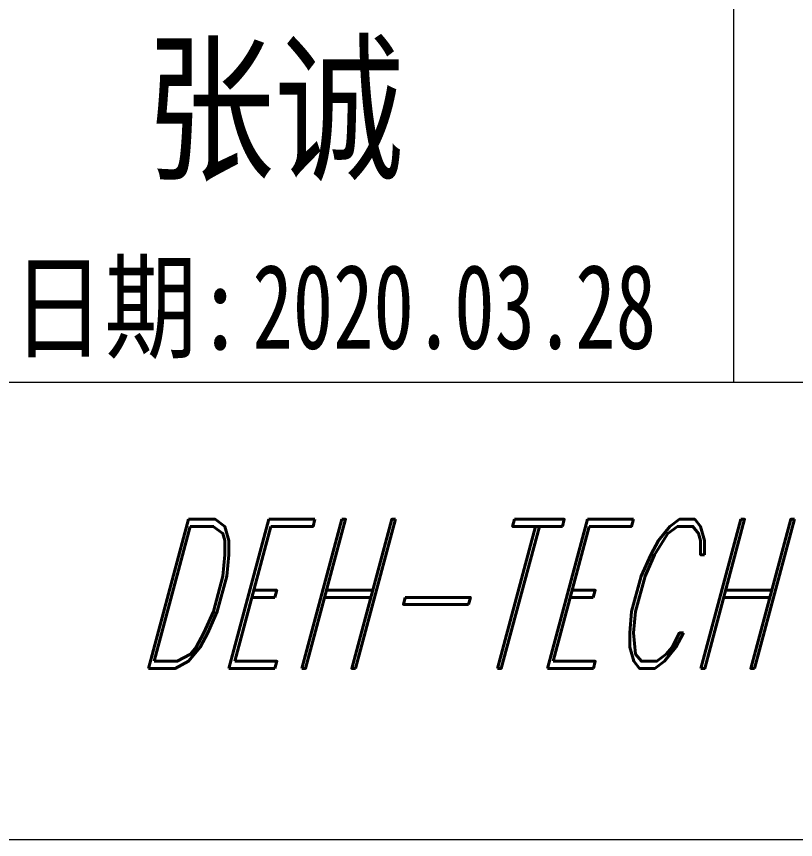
# Model space of a CAD drawing. Header units: millimetres. Extents: x 1333 to 359964, y -52803 to -5704.
# Drawn here: x 168417.71 to 168440.69, y -34570.4 to -34546.11 of the extents above; entities that cross this region are included whole.
import ezdxf
from ezdxf.enums import TextEntityAlignment as Align

# ---------------------------------------------------------------- set-up
doc = ezdxf.new("R2010")
doc.units = ezdxf.units.MM
doc.header["$LTSCALE"] = 0.5
doc.layers.add('图\\M+19E79\\M+195B6\\M+18E9A', color=7, linetype='Continuous')
doc.layers.add('图框', color=7, linetype='Continuous', lineweight=18)
doc.layers.add('标注线', color=3, linetype='Continuous', lineweight=18)
doc.layers.add('打印-禁用', color=7, linetype='Continuous', lineweight=15, plot=False)
doc.styles.add('国标', font='simfang.ttf', dxfattribs={"width": 0.8})
doc.styles.add('标题\\M+18E9A', font='romand.shx', dxfattribs={"oblique": 10, "bigfont": 'bigfont.shx'})

# ---------------------------------------------------------------- blocks, each defined once
blk = doc.blocks.new('GZDEH零件A3图框V01版')
at = {"layer": '图框', "linetype": 'Continuous'}
for p, q in [((3157.49, -1832.961), (3157.49, -1749.461)), ((2882.49, -1832.961), (3272.49, -1832.961))]:
    blk.add_line(p, q, dxfattribs=at)
at = {"layer": '打印-禁用', "linetype": 'Continuous'}
blk.add_line((2857.49, -1846.461), (3277.49, -1846.461), dxfattribs=at)
at = {"layer": '图\\M+19E79\\M+195B6\\M+18E9A', "color": 9, "style": '国标', "width": 0.8}
blk.add_text('日期:', height=2.5, dxfattribs=at).set_placement((3139.616, -1831.999), align=Align.CENTER)
at = {"layer": '图\\M+19E79\\M+195B6\\M+18E9A', "color": 7, "style": '标题\\M+18E9A', "oblique": 15, "width": 0.6}
blk.add_text('DEH-TECH', height=4.4, dxfattribs=at).set_placement((3149.164, -1839.211), align=Align.MIDDLE)
blk = doc.blocks.new('DEH A3')
at = {"layer": '图框'}
blk.add_blockref('GZDEH零件A3图框V01版', (-2857.49, 1846.461), dxfattribs=at)

msp = doc.modelspace()

# ---------------------------------------------------------------- linework, layer by layer
at = {"layer": '标注线'}
msp.add_line((160574.502, -34570.402), (179981.94, -34570.402), dxfattribs=at)

# ---------------------------------------------------------------- block references
at = {"layer": '图框'}
msp.add_blockref('DEH A3', (168138.865, -34570.402), dxfattribs=at)

# ---------------------------------------------------------------- texts
at = {"layer": '图\\M+19E79\\M+195B6\\M+18E9A', "color": 3, "style": '国标'}
for s, height, width, p in [('张诚', 3.5, 0.8, (168421.503, -34550.585)), ('2020.03.28', 2.5, 0.7, (168424.668, -34555.922))]:
    msp.add_text(s, height=height, dxfattribs=dict(at, width=width)).set_placement(p)

doc.saveas('drawing.dxf')
